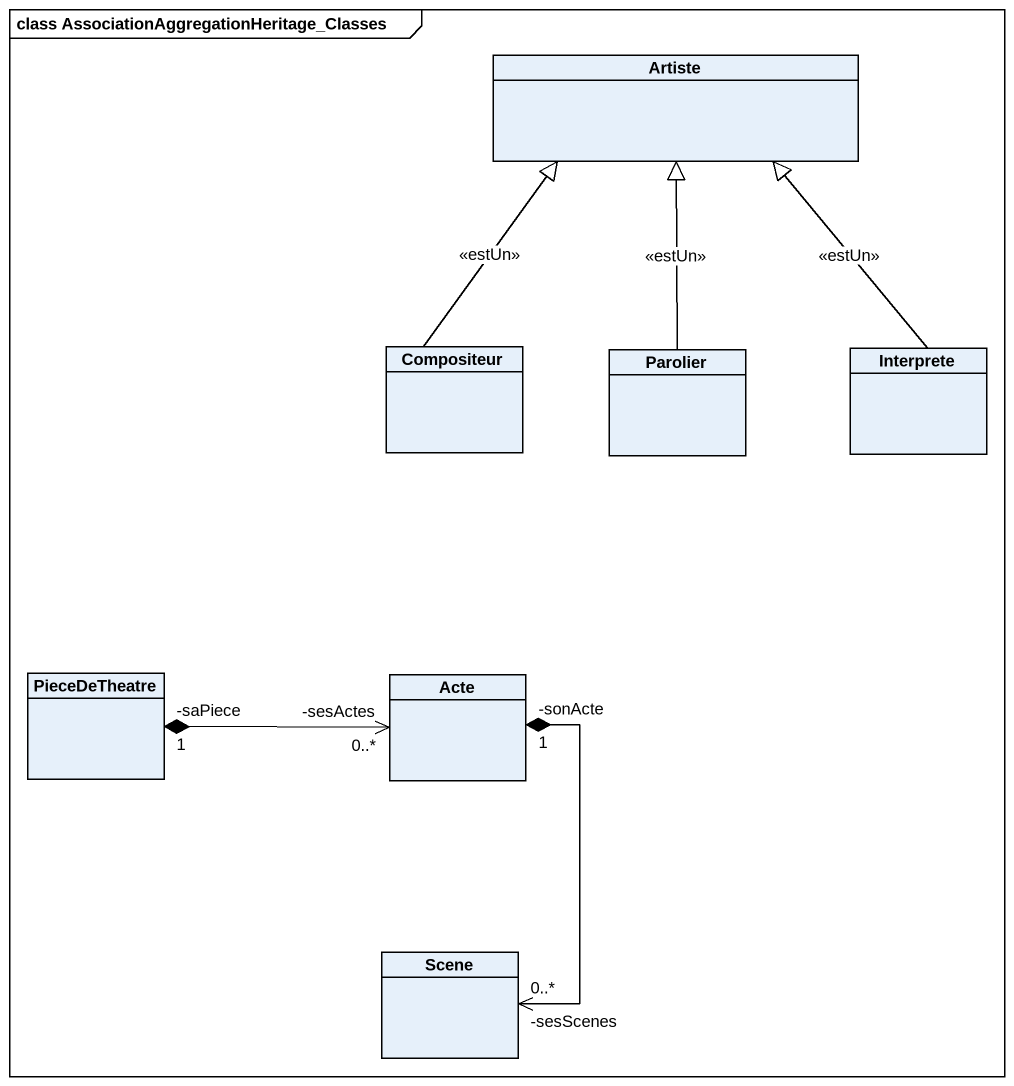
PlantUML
@startuml
mainframe class AssociationAggregationHeritage_Classes
hide circle
hide empty members
class Artiste
class Compositeur
class Parolier
class Interprete
class PieceDeTheatre
class Acte
class Scene
Compositeur -up-|> Artiste : <<estUn>>
Parolier -up-|> Artiste : <<estUn>>
Interprete -up-|> Artiste : <<estUn>>
Acte "-sesActes\n0..*" <-left-* "-saPiece\n1" PieceDeTheatre
Scene "-sesScenes\n0..*" <-up-* "-sonActe\n1" Acte
@enduml
